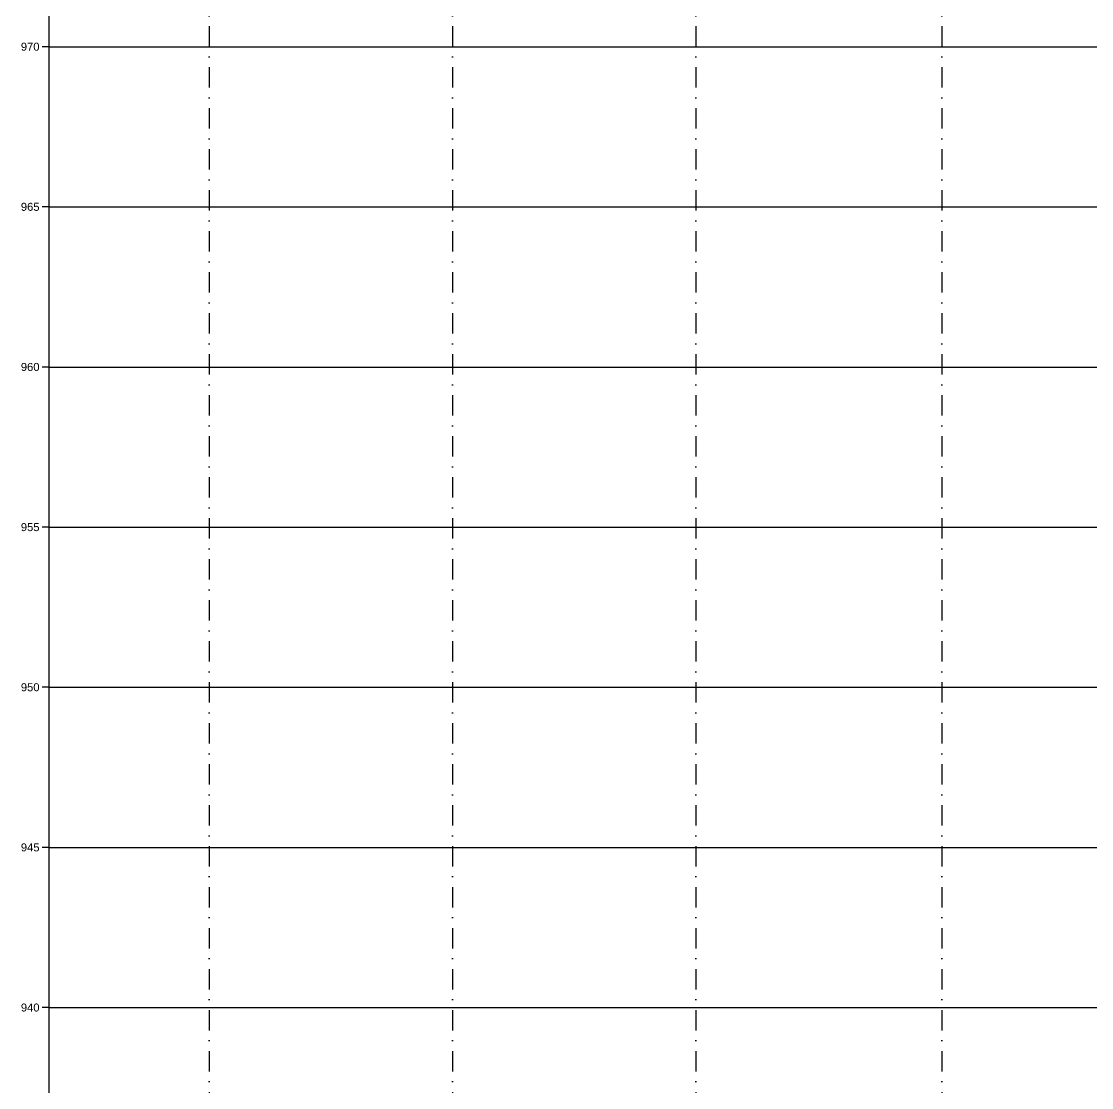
# Model space of a CAD drawing. Header units: metres. Extents: x -121 to 9872, y 3505 to 10721.
# Drawn here: x -8.7 to 325.5, y 9375 to 9707.9 of the extents above; entities that cross this region are included whole.
import ezdxf

# ---------------------------------------------------------------- set-up
doc = ezdxf.new("R2010")
doc.units = ezdxf.units.M
doc.linetypes.add('DASHDOT', pattern=[25.4, 12.7, -6.35, 0, -6.35])
for name, color, linetype in [('Grade', 9, 'Continuous'), ('Ind.Rot', 8, 'DASHDOT'), ('Modelo_Perfil', 252, 'Continuous'), ('Modelo_Texto_Geral', 7, 'Continuous')]:
    doc.layers.add(name, color=color, linetype=linetype)
doc.styles.add('Arial', font='arial.ttf')

msp = doc.modelspace()

# ---------------------------------------------------------------- linework, layer by layer
at = {"layer": 'Grade'}
for points in [[(0, 9700), (9859.453, 9700)], [(0, 9650), (9859.453, 9650)], [(0, 9600), (9859.453, 9600)], [(0, 9550), (9859.453, 9550)], [(0, 9500), (9859.453, 9500)], [(0, 9450), (9859.453, 9450)], [(0, 9400), (9859.453, 9400)]]:
    msp.add_lwpolyline(points, dxfattribs=at)
at = {"layer": 'Ind.Rot', "linetype": 'DASHDOT', "ltscale": 0.5}
for points in [[(50, 10500), (50, 8300)], [(126, 10500), (126, 8300)], [(202, 10500), (202, 8300)], [(278.783, 10500), (278.783, 8300)]]:
    msp.add_lwpolyline(points, dxfattribs=at)
at = {"layer": 'Modelo_Perfil'}
msp.add_line((0, 8300), (0, 10500), dxfattribs=at)
for points in [[(0, 9700), (-2.142, 9700)], [(0, 9650), (-2.142, 9650)], [(0, 9600), (-2.142, 9600)], [(0, 9550), (-2.142, 9550)], [(0, 9500), (-2.142, 9500)], [(0, 9450), (-2.142, 9450)], [(0, 9400), (-2.142, 9400)]]:
    msp.add_lwpolyline(points, dxfattribs=at)

# ---------------------------------------------------------------- texts
at = {"layer": 'Modelo_Texto_Geral', "linetype": 'Continuous', "lineweight": -2, "char_height": 2.5, "attachment_point": 6, "style": 'Arial'}
for s, insert in [('970', (-3, 9700)), ('965', (-3, 9650)), ('960', (-3, 9600)), ('955', (-3, 9550)), ('950', (-3, 9500)), ('945', (-3, 9450)), ('940', (-3, 9400))]:
    msp.add_mtext(s, dxfattribs=dict(at, insert=insert))

doc.saveas('drawing.dxf')
